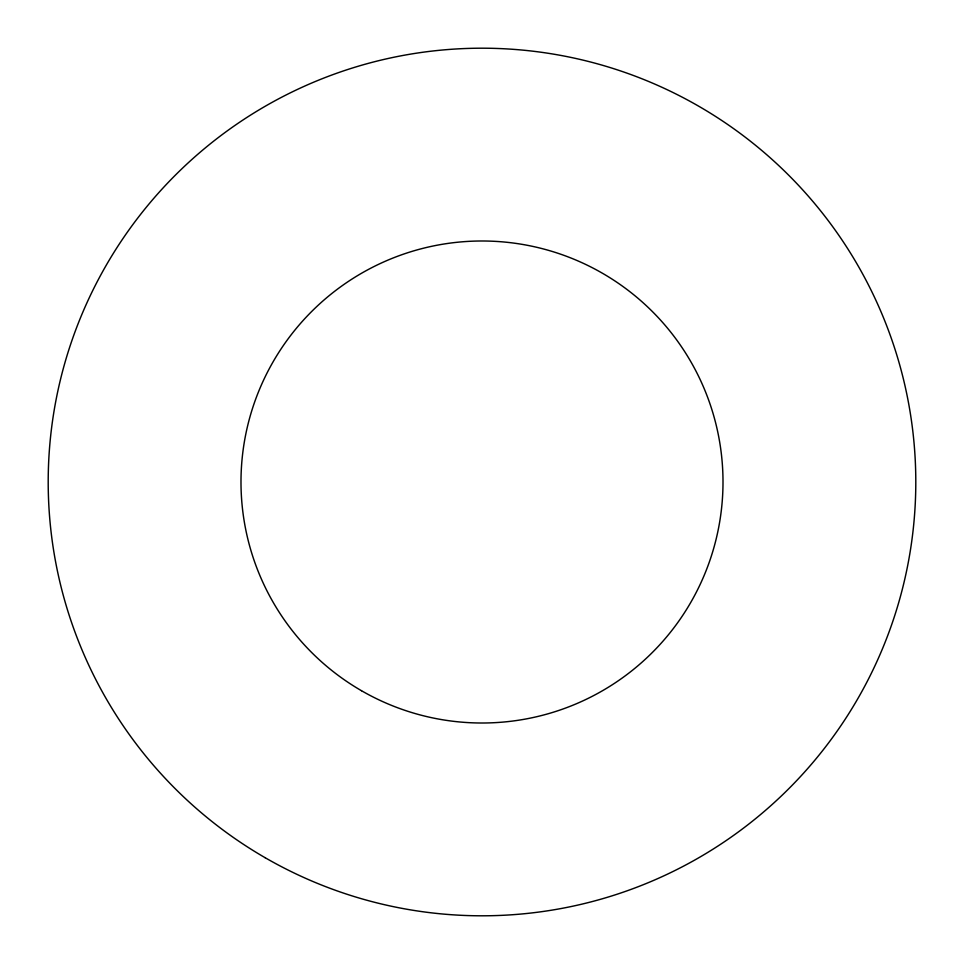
<?xml version="1.0" encoding="UTF-8"?>
<svg xmlns="http://www.w3.org/2000/svg" width="964" height="964" viewBox="0 0 964 964"><rect width="100%" height="100%" fill="white"/><g stroke="black" fill="none" stroke-linecap="round" stroke-linejoin="round"><path stroke-width="1.45" d="M361.5 690.718A241 241 0 0 0 723 482A241 241 0 0 0 361.5 273.282A241 241 0 0 0 361.5 690.718M265.1 857.683A433.8 433.8 0 0 0 915.8 482A433.8 433.8 0 0 0 265.1 106.317A433.8 433.8 0 0 0 265.1 857.683"/></g></svg>
